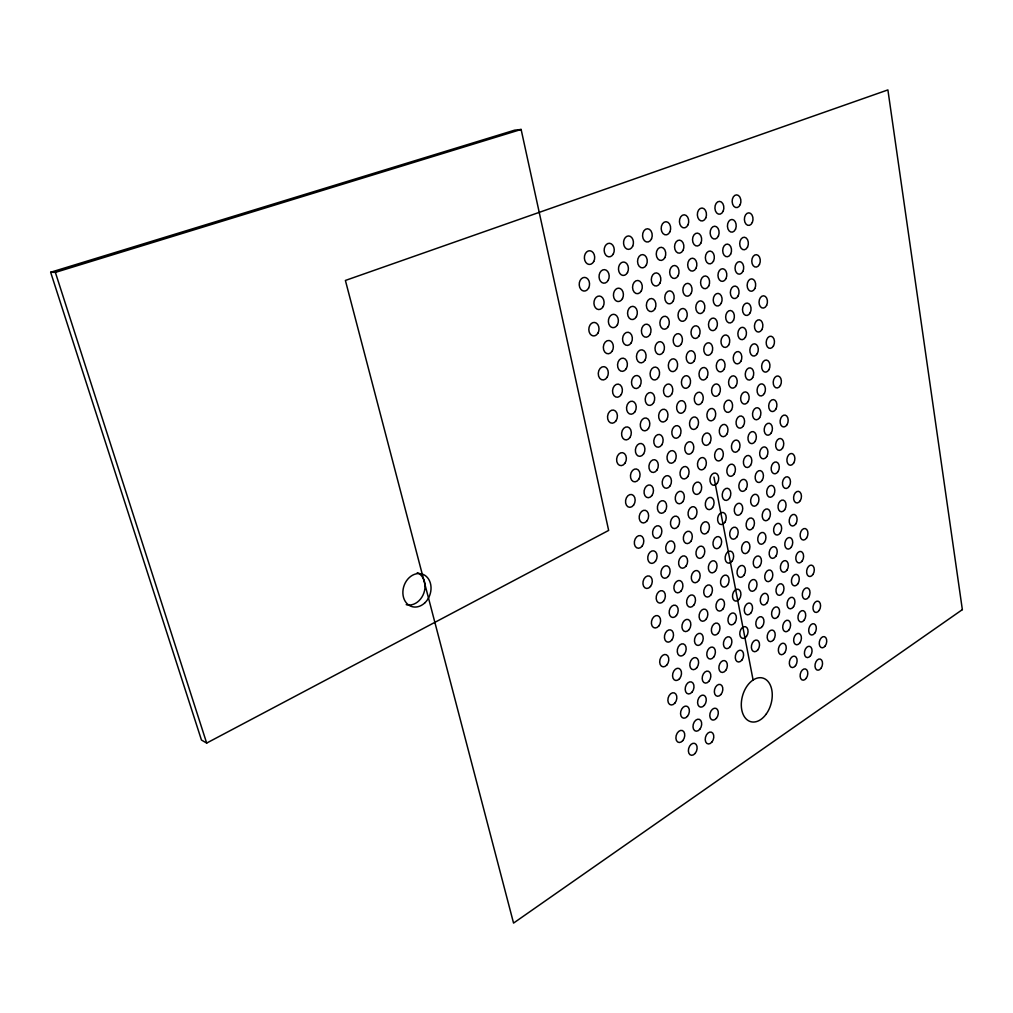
<?xml version="1.0" encoding="UTF-8"?>
<svg xmlns="http://www.w3.org/2000/svg" width="1013" height="1013" viewBox="0 0 1013 1013"><rect width="100%" height="100%" fill="white"/><g stroke="black" fill="none" stroke-linecap="round" stroke-linejoin="round"><path stroke-width="1.5" d="M206.665 743.073L608.648 530.419L521.125 129.461L514.655 130.158L50.65 272.256L201.448 740.022L206.665 743.073L55.373 272.396L50.65 272.256M55.373 272.396L521.125 129.461M713.937 477.098L753.09 680.014M417.267 572.636A16.98 13.676 -71.4 0 1 423.903 592.909A16.98 13.676 -71.4 0 1 406.213 604.672M962.35 609.636L513.553 923.084L345.395 280.449L887.895 89.916L962.35 609.636M695.184 753.368A6.179 4.141 -72.3 0 0 694.69 743.39A6.179 4.141 -72.3 0 0 688.384 751.026A6.179 4.141 -72.3 0 0 695.184 753.368M711.886 742.086A6.116 4.077 -72.9 0 0 711.417 732.184A6.116 4.077 -72.9 0 0 705.225 739.731A6.116 4.077 -72.9 0 0 711.886 742.086M806.272 678.216A5.761 3.685 -75.8 0 0 805.462 668.96A5.761 3.685 -75.8 0 0 800.143 676.405A5.761 3.685 -75.8 0 0 806.272 678.216M821.024 668.263A5.711 3.621 -76.2 0 0 820.251 659.07A5.711 3.621 -76.2 0 0 815.009 666.415A5.711 3.621 -76.2 0 0 821.024 668.263M682.8 740.592A6.23 4.217 -72.5 0 0 682.281 730.512A6.23 4.217 -72.5 0 0 675.899 738.173A6.23 4.217 -72.5 0 0 682.8 740.592M699.755 729.335A6.167 4.153 -73 0 0 699.274 719.331A6.167 4.153 -73 0 0 692.993 726.891A6.167 4.153 -73 0 0 699.755 729.335M716.406 718.28A6.103 4.077 -73.6 0 0 715.95 708.353A6.103 4.077 -73.6 0 0 709.784 715.811A6.103 4.077 -73.6 0 0 716.406 718.28M795.572 665.592A5.812 3.748 -76 0 0 794.749 656.247A5.812 3.748 -76 0 0 789.342 663.718A5.812 3.748 -76 0 0 795.572 665.592M810.539 655.664A5.761 3.685 -76.4 0 0 809.742 646.383A5.761 3.685 -76.4 0 0 804.436 653.752A5.761 3.685 -76.4 0 0 810.539 655.664M825.24 645.901A5.711 3.621 -76.8 0 0 824.481 636.683A5.711 3.621 -76.8 0 0 819.251 643.964A5.711 3.621 -76.8 0 0 825.24 645.901M687.422 716.356A6.217 4.229 -73.2 0 0 686.915 706.238A6.217 4.229 -73.2 0 0 680.546 713.836A6.217 4.229 -73.2 0 0 687.422 716.356M704.339 705.314A6.154 4.153 -73.7 0 0 703.858 695.285A6.154 4.153 -73.7 0 0 697.59 702.781A6.154 4.153 -73.7 0 0 704.339 705.314M720.939 694.487A6.091 4.09 -74.3 0 0 720.484 684.535A6.091 4.09 -74.3 0 0 714.33 691.917A6.091 4.09 -74.3 0 0 720.939 694.487M784.682 652.765A5.863 3.811 -76.2 0 0 783.847 643.306A5.863 3.811 -76.2 0 0 778.364 650.802A5.863 3.811 -76.2 0 0 784.682 652.765M799.877 642.862A5.799 3.748 -76.6 0 0 799.054 633.48A5.799 3.748 -76.6 0 0 793.673 640.874A5.799 3.748 -76.6 0 0 799.877 642.862M814.794 633.125A5.749 3.685 -77 0 0 814.009 623.805A5.749 3.685 -77 0 0 808.716 631.124A5.749 3.685 -77 0 0 814.794 633.125M674.861 703.136A6.268 4.305 -73.3 0 0 674.341 692.917A6.268 4.305 -73.3 0 0 667.871 700.54A6.268 4.305 -73.3 0 0 674.861 703.136M692.044 692.132A6.205 4.229 -73.9 0 0 691.55 681.99A6.205 4.229 -73.9 0 0 685.181 689.498A6.205 4.229 -73.9 0 0 692.044 692.132M708.91 681.318A6.141 4.153 -74.4 0 0 708.429 671.264A6.141 4.153 -74.4 0 0 702.186 678.672A6.141 4.153 -74.4 0 0 708.91 681.318M725.713 670.403A6.078 4.09 -75 0 0 724.738 660.641A6.078 4.09 -75 0 0 718.901 668.453A6.078 4.09 -75 0 0 725.713 670.403M741.972 659.982A6.015 4.014 -75.4 0 0 741.035 650.295A6.015 4.014 -75.4 0 0 735.299 658.007A6.015 4.014 -75.4 0 0 741.972 659.982M757.939 649.751A5.964 3.951 -75.9 0 0 757.028 640.14A5.964 3.951 -75.9 0 0 751.393 647.75A5.964 3.951 -75.9 0 0 757.939 649.751M773.615 639.71A5.901 3.887 -76.4 0 0 772.754 630.162A5.901 3.887 -76.4 0 0 767.196 637.684A5.901 3.887 -76.4 0 0 773.615 639.71M789.026 629.833A5.85 3.811 -76.8 0 0 788.19 620.349A5.85 3.811 -76.8 0 0 782.732 627.781A5.85 3.811 -76.8 0 0 789.026 629.833M804.17 620.133A5.799 3.748 -77.2 0 0 803.372 610.712A5.799 3.748 -77.2 0 0 797.991 618.057A5.799 3.748 -77.2 0 0 804.17 620.133M819.264 610.295A5.749 3.685 -77.6 0 0 818.023 601.178A5.749 3.685 -77.6 0 0 813.034 608.889A5.749 3.685 -77.6 0 0 819.264 610.295M679.533 678.697A6.255 4.305 -74.1 0 0 679.014 668.453A6.255 4.305 -74.1 0 0 672.556 675.988A6.255 4.305 -74.1 0 0 679.533 678.697M696.919 667.605A6.192 4.242 -74.6 0 0 695.88 657.665A6.192 4.242 -74.6 0 0 689.853 665.604A6.192 4.242 -74.6 0 0 696.919 667.605M713.722 657.032A6.129 4.166 -75.2 0 0 712.734 647.155A6.129 4.166 -75.2 0 0 706.808 655.006A6.129 4.166 -75.2 0 0 713.722 657.032M730.234 646.649A6.065 4.09 -75.7 0 0 729.271 636.848A6.065 4.09 -75.7 0 0 723.447 644.585A6.065 4.09 -75.7 0 0 730.234 646.649M746.442 636.443A6.015 4.014 -76.1 0 0 745.517 626.718A6.015 4.014 -76.1 0 0 739.794 634.366A6.015 4.014 -76.1 0 0 746.442 636.443M762.371 626.427A5.951 3.951 -76.6 0 0 761.472 616.778A5.951 3.951 -76.6 0 0 755.837 624.325A5.951 3.951 -76.6 0 0 762.371 626.427M778.009 616.588A5.901 3.887 -77 0 0 777.148 607.002A5.901 3.887 -77 0 0 771.602 614.46A5.901 3.887 -77 0 0 778.009 616.588M793.597 606.61A5.837 3.811 -77.4 0 0 792.28 597.341A5.837 3.811 -77.4 0 0 787.139 605.166A5.837 3.811 -77.4 0 0 793.597 606.61M808.691 597.113A5.787 3.748 -77.8 0 0 807.412 587.907A5.787 3.748 -77.8 0 0 802.359 595.644A5.787 3.748 -77.8 0 0 808.691 597.113M666.795 665.035A6.306 4.394 -74.2 0 0 666.25 654.677A6.306 4.394 -74.2 0 0 659.691 662.236A6.306 4.394 -74.2 0 0 666.795 665.035M684.459 653.967A6.243 4.318 -74.8 0 0 683.395 643.901A6.243 4.318 -74.8 0 0 677.279 651.891A6.243 4.318 -74.8 0 0 684.459 653.967M701.528 643.42A6.179 4.242 -75.4 0 0 700.502 633.442A6.179 4.242 -75.4 0 0 694.5 641.318A6.179 4.242 -75.4 0 0 701.528 643.42M718.293 633.074A6.116 4.166 -75.9 0 0 717.305 623.16A6.116 4.166 -75.9 0 0 711.392 630.934A6.116 4.166 -75.9 0 0 718.293 633.074M734.754 622.906A6.065 4.09 -76.4 0 0 733.792 613.068A6.065 4.09 -76.4 0 0 727.992 620.754A6.065 4.09 -76.4 0 0 734.754 622.906M750.912 612.928A6.002 4.027 -76.8 0 0 750 603.166A6.002 4.027 -76.8 0 0 744.289 610.738A6.002 4.027 -76.8 0 0 750.912 612.928M766.79 603.128A5.951 3.951 -77.3 0 0 765.904 593.428A5.951 3.951 -77.3 0 0 760.294 600.912A5.951 3.951 -77.3 0 0 766.79 603.128M782.606 593.175A5.888 3.887 -77.7 0 0 781.264 583.792A5.888 3.887 -77.7 0 0 776.059 591.655A5.888 3.887 -77.7 0 0 782.606 593.175M797.927 583.716A5.837 3.811 -78.1 0 0 796.623 574.409A5.837 3.811 -78.1 0 0 791.495 582.171A5.837 3.811 -78.1 0 0 797.927 583.716M812.983 574.422A5.787 3.748 -78.4 0 0 811.717 565.178A5.787 3.748 -78.4 0 0 806.677 572.851A5.787 3.748 -78.4 0 0 812.983 574.422M671.771 640.077A6.293 4.394 -75 0 0 670.669 629.909A6.293 4.394 -75 0 0 664.465 637.911A6.293 4.394 -75 0 0 671.771 640.077M689.119 629.567A6.23 4.318 -75.6 0 0 688.055 619.475A6.23 4.318 -75.6 0 0 681.964 627.376A6.23 4.318 -75.6 0 0 689.119 629.567M706.137 619.247A6.167 4.242 -76.1 0 0 705.124 609.231A6.167 4.242 -76.1 0 0 699.122 617.044A6.167 4.242 -76.1 0 0 706.137 619.247M722.851 609.13A6.116 4.166 -76.6 0 0 721.876 599.19A6.116 4.166 -76.6 0 0 715.976 606.888A6.116 4.166 -76.6 0 0 722.851 609.13M739.275 599.19A6.053 4.09 -77.1 0 0 738.325 589.313A6.053 4.09 -77.1 0 0 732.526 596.923A6.053 4.09 -77.1 0 0 739.275 599.19M755.609 589.097A5.989 4.027 -77.5 0 0 754.191 579.55A5.989 4.027 -77.5 0 0 748.822 587.54A5.989 4.027 -77.5 0 0 755.609 589.097M771.437 579.512A5.939 3.951 -78 0 0 770.07 570.028A5.939 3.951 -78 0 0 764.79 577.917A5.939 3.951 -78 0 0 771.437 579.512M786.987 570.091A5.888 3.887 -78.4 0 0 785.657 560.67A5.888 3.887 -78.4 0 0 780.453 568.47A5.888 3.887 -78.4 0 0 786.987 570.091M802.271 560.847A5.837 3.811 -78.7 0 0 800.966 551.49A5.837 3.811 -78.7 0 0 795.851 559.201A5.837 3.811 -78.7 0 0 802.271 560.847M658.843 625.933A6.357 4.483 -75.3 0 0 657.716 615.651A6.357 4.483 -75.3 0 0 651.422 623.691A6.357 4.483 -75.3 0 0 658.843 625.933M676.469 615.461A6.281 4.394 -75.9 0 0 675.392 605.255A6.281 4.394 -75.9 0 0 669.2 613.194A6.281 4.394 -75.9 0 0 676.469 615.461M693.766 605.192A6.217 4.318 -76.4 0 0 692.727 595.062A6.217 4.318 -76.4 0 0 686.637 602.887A6.217 4.318 -76.4 0 0 693.766 605.192M710.746 595.1A6.167 4.242 -76.9 0 0 709.733 585.045A6.167 4.242 -76.9 0 0 703.756 592.782A6.167 4.242 -76.9 0 0 710.746 595.1M727.651 584.881A6.103 4.166 -77.4 0 0 726.156 575.143A6.103 4.166 -77.4 0 0 720.61 583.26A6.103 4.166 -77.4 0 0 727.651 584.881M744.011 575.156A6.04 4.09 -77.8 0 0 742.554 565.495A6.04 4.09 -77.8 0 0 737.109 573.51A6.04 4.09 -77.8 0 0 744.011 575.156M760.079 565.609A5.989 4.027 -78.3 0 0 758.674 556.023A5.989 4.027 -78.3 0 0 753.317 563.95A5.989 4.027 -78.3 0 0 760.079 565.609M775.857 556.238A5.939 3.951 -78.6 0 0 774.502 546.716A5.939 3.951 -78.6 0 0 769.222 554.542A5.939 3.951 -78.6 0 0 775.857 556.238M791.368 547.033A5.875 3.887 -79 0 0 790.039 537.574A5.875 3.887 -79 0 0 784.86 545.311A5.875 3.887 -79 0 0 791.368 547.033M806.601 537.979A5.825 3.811 -79.4 0 0 805.31 528.583A5.825 3.811 -79.4 0 0 800.207 536.232A5.825 3.811 -79.4 0 0 806.601 537.979M663.604 601.102A6.344 4.483 -76.1 0 0 662.489 590.782A6.344 4.483 -76.1 0 0 656.196 598.746A6.344 4.483 -76.1 0 0 663.604 601.102M681.179 590.87A6.281 4.407 -76.7 0 0 680.103 580.626A6.281 4.407 -76.7 0 0 673.924 588.49A6.281 4.407 -76.7 0 0 681.179 590.87M698.666 580.5A6.217 4.318 -77.2 0 0 697.083 570.572A6.217 4.318 -77.2 0 0 691.373 578.828A6.217 4.318 -77.2 0 0 698.666 580.5M715.596 570.648A6.154 4.242 -77.7 0 0 714.064 560.797A6.154 4.242 -77.7 0 0 708.442 568.951A6.154 4.242 -77.7 0 0 715.596 570.648M732.209 560.974A6.091 4.166 -78.1 0 0 730.715 551.186A6.091 4.166 -78.1 0 0 725.194 559.252A6.091 4.166 -78.1 0 0 732.209 560.974M748.518 551.465A6.04 4.09 -78.6 0 0 747.075 541.765A6.04 4.09 -78.6 0 0 741.643 549.73A6.04 4.09 -78.6 0 0 748.518 551.465M764.549 542.145A5.989 4.027 -79 0 0 763.144 532.509A5.989 4.027 -79 0 0 757.8 540.372A5.989 4.027 -79 0 0 764.549 542.145M780.276 532.977A5.926 3.951 -79.3 0 0 778.921 523.417A5.926 3.951 -79.3 0 0 773.666 531.179A5.926 3.951 -79.3 0 0 780.276 532.977M795.737 523.974A5.875 3.887 -79.7 0 0 794.42 514.477A5.875 3.887 -79.7 0 0 789.254 522.164A5.875 3.887 -79.7 0 0 795.737 523.974M650.498 586.476A6.395 4.571 -76.4 0 0 649.346 576.03A6.395 4.571 -76.4 0 0 642.964 584.032A6.395 4.571 -76.4 0 0 650.498 586.476M668.352 576.296A6.331 4.483 -77 0 0 667.238 565.925A6.331 4.483 -77 0 0 660.97 573.814A6.331 4.483 -77 0 0 668.352 576.296M686.118 565.963A6.268 4.407 -77.5 0 0 684.509 555.922A6.268 4.407 -77.5 0 0 678.697 564.216A6.268 4.407 -77.5 0 0 686.118 565.963M703.313 556.162A6.205 4.318 -78 0 0 701.743 546.197A6.205 4.318 -78 0 0 696.045 554.377A6.205 4.318 -78 0 0 703.313 556.162M720.192 546.526A6.154 4.242 -78.5 0 0 718.673 536.637A6.154 4.242 -78.5 0 0 713.063 544.728A6.154 4.242 -78.5 0 0 720.192 546.526M736.755 537.08A6.091 4.166 -78.9 0 0 735.286 527.254A6.091 4.166 -78.9 0 0 729.765 535.257A6.091 4.166 -78.9 0 0 736.755 537.08M753.026 527.798A6.04 4.09 -79.3 0 0 751.595 518.048A6.04 4.09 -79.3 0 0 746.176 525.95A6.04 4.09 -79.3 0 0 753.026 527.798M769.006 518.681A5.977 4.014 -79.7 0 0 767.613 509.007A5.977 4.014 -79.7 0 0 762.283 516.807A5.977 4.014 -79.7 0 0 769.006 518.681M784.695 509.729A5.926 3.951 -80 0 0 783.34 500.131A5.926 3.951 -80 0 0 778.098 507.842A5.926 3.951 -80 0 0 784.695 509.729M800.321 500.612A5.875 3.875 -80.4 0 0 798.535 491.343A5.875 3.875 -80.4 0 0 793.711 499.409A5.875 3.875 -80.4 0 0 800.321 500.612M655.55 561.113A6.382 4.571 -77.3 0 0 653.841 550.869A6.382 4.571 -77.3 0 0 647.839 559.303A6.382 4.571 -77.3 0 0 655.55 561.113M673.354 551.161A6.319 4.483 -77.9 0 0 671.695 541.005A6.319 4.483 -77.9 0 0 665.807 549.337A6.319 4.483 -77.9 0 0 673.354 551.161M690.815 541.411A6.268 4.407 -78.4 0 0 689.207 531.319A6.268 4.407 -78.4 0 0 683.42 539.549A6.268 4.407 -78.4 0 0 690.815 541.411M707.96 531.838A6.205 4.318 -78.8 0 0 706.403 521.822A6.205 4.318 -78.8 0 0 700.717 529.951A6.205 4.318 -78.8 0 0 707.96 531.838M724.789 522.429A6.141 4.242 -79.3 0 0 723.269 512.502A6.141 4.242 -79.3 0 0 717.685 520.53A6.141 4.242 -79.3 0 0 724.789 522.429M741.313 513.211A6.091 4.166 -79.7 0 0 739.845 503.347A6.091 4.166 -79.7 0 0 734.336 511.274A6.091 4.166 -79.7 0 0 741.313 513.211M757.534 504.145A6.027 4.09 -80 0 0 756.103 494.357A6.027 4.09 -80 0 0 750.696 502.195A6.027 4.09 -80 0 0 757.534 504.145M773.666 494.914A5.977 4.014 -80.4 0 0 771.792 485.468A5.977 4.014 -80.4 0 0 766.828 493.66A5.977 4.014 -80.4 0 0 773.666 494.914M789.317 486.177A5.926 3.951 -80.7 0 0 787.494 476.794A5.926 3.951 -80.7 0 0 782.593 484.898A5.926 3.951 -80.7 0 0 789.317 486.177M642.255 545.982A6.445 4.66 -77.7 0 0 640.495 535.624A6.445 4.66 -77.7 0 0 634.417 544.095A6.445 4.66 -77.7 0 0 642.255 545.982M660.337 536.092A6.382 4.571 -78.3 0 0 658.64 525.81A6.382 4.571 -78.3 0 0 652.663 534.18A6.382 4.571 -78.3 0 0 660.337 536.092M678.09 526.393A6.319 4.483 -78.8 0 0 676.443 516.187A6.319 4.483 -78.8 0 0 670.568 524.443A6.319 4.483 -78.8 0 0 678.09 526.393M695.513 516.871A6.255 4.394 -79.2 0 0 693.905 506.741A6.255 4.394 -79.2 0 0 688.144 514.895A6.255 4.394 -79.2 0 0 695.513 516.871M712.608 507.526A6.192 4.318 -79.7 0 0 711.05 497.472A6.192 4.318 -79.7 0 0 705.377 505.525A6.192 4.318 -79.7 0 0 712.608 507.526M729.601 498.016A6.141 4.242 -80.1 0 0 727.587 488.304A6.141 4.242 -80.1 0 0 722.37 496.737A6.141 4.242 -80.1 0 0 729.601 498.016M746.075 489.013A6.078 4.166 -80.4 0 0 744.099 479.377A6.078 4.166 -80.4 0 0 738.984 487.709A6.078 4.166 -80.4 0 0 746.075 489.013M762.245 480.175A6.027 4.09 -80.8 0 0 760.332 470.602A6.027 4.09 -80.8 0 0 755.293 478.845A6.027 4.09 -80.8 0 0 762.245 480.175M778.123 471.501A5.977 4.014 -81.1 0 0 776.262 461.991A5.977 4.014 -81.1 0 0 771.298 470.146A5.977 4.014 -81.1 0 0 778.123 471.501M793.723 462.979A5.926 3.938 -81.4 0 0 791.913 453.533A5.926 3.938 -81.4 0 0 787.025 461.599A5.926 3.938 -81.4 0 0 793.723 462.979M647.092 520.745A6.433 4.66 -78.7 0 0 645.357 510.337A6.433 4.66 -78.7 0 0 639.279 518.732A6.433 4.66 -78.7 0 0 647.092 520.745M665.136 511.096A6.369 4.571 -79.2 0 0 663.439 500.764A6.369 4.571 -79.2 0 0 657.475 509.058A6.369 4.571 -79.2 0 0 665.136 511.096M682.838 501.638A6.319 4.483 -79.6 0 0 681.192 491.381A6.319 4.483 -79.6 0 0 675.329 499.574A6.319 4.483 -79.6 0 0 682.838 501.638M700.426 492.001A6.255 4.394 -80.1 0 0 698.299 482.099A6.255 4.394 -80.1 0 0 692.93 490.685A6.255 4.394 -80.1 0 0 700.426 492.001M717.47 482.897A6.192 4.318 -80.5 0 0 715.406 473.071A6.192 4.318 -80.5 0 0 710.113 481.542A6.192 4.318 -80.5 0 0 717.47 482.897M734.197 473.957A6.141 4.242 -80.8 0 0 732.184 464.195A6.141 4.242 -80.8 0 0 726.979 472.577A6.141 4.242 -80.8 0 0 734.197 473.957M750.62 465.182A6.078 4.166 -81.2 0 0 748.658 455.495A6.078 4.166 -81.2 0 0 743.542 463.764A6.078 4.166 -81.2 0 0 750.62 465.182M766.74 456.559A6.027 4.09 -81.5 0 0 764.84 446.936A6.027 4.09 -81.5 0 0 759.801 455.128A6.027 4.09 -81.5 0 0 766.74 456.559M782.58 448.101A5.977 4.014 -81.8 0 0 780.719 438.54A5.977 4.014 -81.8 0 0 775.768 446.632A5.977 4.014 -81.8 0 0 782.58 448.101M633.594 505.107A6.496 4.748 -79.1 0 0 631.808 494.559A6.496 4.748 -79.1 0 0 625.641 503.005A6.496 4.748 -79.1 0 0 633.594 505.107M651.929 495.522A6.433 4.647 -79.6 0 0 650.207 485.062A6.433 4.647 -79.6 0 0 644.141 493.394A6.433 4.647 -79.6 0 0 651.929 495.522M670.163 485.771A6.369 4.559 -80.1 0 0 667.922 475.667A6.369 4.559 -80.1 0 0 662.375 484.391A6.369 4.559 -80.1 0 0 670.163 485.771M687.802 476.553A6.306 4.483 -80.5 0 0 685.624 466.524A6.306 4.483 -80.5 0 0 680.179 475.135A6.306 4.483 -80.5 0 0 687.802 476.553M705.111 467.5A6.255 4.394 -80.9 0 0 702.997 457.559A6.255 4.394 -80.9 0 0 697.64 466.069A6.255 4.394 -80.9 0 0 705.111 467.5M722.104 458.623A6.192 4.318 -81.3 0 0 720.053 448.746A6.192 4.318 -81.3 0 0 714.773 457.167A6.192 4.318 -81.3 0 0 722.104 458.623M738.781 449.911A6.141 4.229 -81.6 0 0 736.78 440.111A6.141 4.229 -81.6 0 0 731.589 448.417A6.141 4.229 -81.6 0 0 738.781 449.911M755.154 441.364A6.078 4.153 -82 0 0 753.203 431.627A6.078 4.153 -82 0 0 748.113 439.845A6.078 4.153 -82 0 0 755.154 441.364M771.235 432.956A6.027 4.077 -82.3 0 0 769.336 423.295A6.027 4.077 -82.3 0 0 764.321 431.424A6.027 4.077 -82.3 0 0 771.235 432.956M787.025 424.7A5.977 4.001 -82.5 0 0 785.176 415.115A5.977 4.001 -82.5 0 0 780.238 423.143A5.977 4.001 -82.5 0 0 787.025 424.7M638.734 479.301A6.496 4.736 -80.1 0 0 636.379 468.981A6.496 4.736 -80.1 0 0 630.643 477.857A6.496 4.736 -80.1 0 0 638.734 479.301M657.019 469.969A6.433 4.647 -80.6 0 0 654.727 459.737A6.433 4.647 -80.6 0 0 649.092 468.5A6.433 4.647 -80.6 0 0 657.019 469.969M674.937 460.814A6.369 4.559 -81 0 0 672.721 450.658A6.369 4.559 -81 0 0 667.187 459.32A6.369 4.559 -81 0 0 674.937 460.814M692.537 451.836A6.306 4.47 -81.4 0 0 690.372 441.757A6.306 4.47 -81.4 0 0 684.927 450.304A6.306 4.47 -81.4 0 0 692.537 451.836M709.796 443.023A6.255 4.394 -81.8 0 0 707.694 433.02A6.255 4.394 -81.8 0 0 702.338 441.478A6.255 4.394 -81.8 0 0 709.796 443.023M726.739 434.374A6.192 4.305 -82.1 0 0 724.688 424.447A6.192 4.305 -82.1 0 0 719.433 432.804A6.192 4.305 -82.1 0 0 726.739 434.374M743.365 425.891A6.141 4.229 -82.4 0 0 741.377 416.026A6.141 4.229 -82.4 0 0 736.198 424.282A6.141 4.229 -82.4 0 0 743.365 425.891M759.687 417.559A6.078 4.153 -82.7 0 0 757.749 407.77A6.078 4.153 -82.7 0 0 752.672 415.938A6.078 4.153 -82.7 0 0 759.687 417.559M775.92 409.024A6.027 4.077 -83 0 0 773.552 399.603A6.027 4.077 -83 0 0 768.918 408.125A6.027 4.077 -83 0 0 775.92 409.024M625.034 463.131A6.559 4.837 -80.6 0 0 622.628 452.684A6.559 4.837 -80.6 0 0 616.803 461.599A6.559 4.837 -80.6 0 0 625.034 463.131M643.622 453.862A6.496 4.736 -81.1 0 0 641.28 443.504A6.496 4.736 -81.1 0 0 635.556 452.305A6.496 4.736 -81.1 0 0 643.622 453.862M661.844 444.783A6.433 4.647 -81.5 0 0 659.577 434.501A6.433 4.647 -81.5 0 0 653.955 443.2A6.433 4.647 -81.5 0 0 661.844 444.783M679.723 435.881A6.369 4.559 -81.9 0 0 677.507 425.663A6.369 4.559 -81.9 0 0 671.986 434.26A6.369 4.559 -81.9 0 0 679.723 435.881M697.261 427.131A6.306 4.47 -82.3 0 0 695.108 417.001A6.306 4.47 -82.3 0 0 689.688 425.498A6.306 4.47 -82.3 0 0 697.261 427.131M714.469 418.559A6.255 4.381 -82.6 0 0 712.38 408.505A6.255 4.381 -82.6 0 0 707.049 416.9A6.255 4.381 -82.6 0 0 714.469 418.559M731.576 409.784A6.192 4.305 -82.9 0 0 729.031 400.11A6.192 4.305 -82.9 0 0 724.181 408.859A6.192 4.305 -82.9 0 0 731.576 409.784M748.151 401.528A6.141 4.229 -83.2 0 0 745.669 391.917A6.141 4.229 -83.2 0 0 740.896 400.578A6.141 4.229 -83.2 0 0 748.151 401.528M764.422 393.424A6.078 4.141 -83.5 0 0 762.004 383.876A6.078 4.141 -83.5 0 0 757.306 392.436A6.078 4.141 -83.5 0 0 764.422 393.424M780.403 385.459A6.027 4.065 -83.7 0 0 778.047 375.988A6.027 4.065 -83.7 0 0 773.426 384.446A6.027 4.065 -83.7 0 0 780.403 385.459M629.972 437.464A6.547 4.824 -81.7 0 0 627.579 426.954A6.547 4.824 -81.7 0 0 621.779 435.805A6.547 4.824 -81.7 0 0 629.972 437.464M648.497 428.448A6.483 4.736 -82.1 0 0 646.18 418.027A6.483 4.736 -82.1 0 0 640.469 426.777A6.483 4.736 -82.1 0 0 648.497 428.448M666.681 419.623A6.433 4.634 -82.5 0 0 664.414 409.277A6.433 4.634 -82.5 0 0 658.805 417.913A6.433 4.634 -82.5 0 0 666.681 419.623M684.497 410.961A6.369 4.546 -82.8 0 0 682.306 400.692A6.369 4.546 -82.8 0 0 676.785 409.227A6.369 4.546 -82.8 0 0 684.497 410.961M702.199 402.098A6.306 4.47 -83.1 0 0 699.54 392.208A6.306 4.47 -83.1 0 0 694.538 401.11A6.306 4.47 -83.1 0 0 702.199 402.098M719.357 393.753A6.255 4.381 -83.4 0 0 716.761 383.952A6.255 4.381 -83.4 0 0 711.835 392.74A6.255 4.381 -83.4 0 0 719.357 393.753M736.198 385.573A6.192 4.293 -83.7 0 0 733.665 375.836A6.192 4.293 -83.7 0 0 728.828 384.535A6.192 4.293 -83.7 0 0 736.198 385.573M752.722 377.545A6.141 4.217 -84 0 0 750.253 367.871A6.141 4.217 -84 0 0 745.492 376.481A6.141 4.217 -84 0 0 752.722 377.545M768.956 369.656A6.091 4.141 -84.2 0 0 766.55 360.058A6.091 4.141 -84.2 0 0 761.865 368.567A6.091 4.141 -84.2 0 0 768.956 369.656M616.069 420.75A6.622 4.913 -82.3 0 0 613.625 410.1A6.622 4.913 -82.3 0 0 607.724 418.989A6.622 4.913 -82.3 0 0 616.069 420.75M634.91 411.822A6.547 4.824 -82.7 0 0 632.53 401.262A6.547 4.824 -82.7 0 0 626.73 410.037A6.547 4.824 -82.7 0 0 634.91 411.822M653.613 402.693A6.496 4.723 -83.1 0 0 650.739 392.525A6.496 4.723 -83.1 0 0 645.484 401.68A6.496 4.723 -83.1 0 0 653.613 402.693M671.72 394.108A6.433 4.634 -83.4 0 0 668.922 384.016A6.433 4.634 -83.4 0 0 663.768 393.069A6.433 4.634 -83.4 0 0 671.72 394.108M689.486 385.7A6.369 4.546 -83.7 0 0 686.763 375.684A6.369 4.546 -83.7 0 0 681.686 384.623A6.369 4.546 -83.7 0 0 689.486 385.7M706.922 377.431A6.306 4.457 -84 0 0 704.263 367.491A6.306 4.457 -84 0 0 699.274 376.342A6.306 4.457 -84 0 0 706.922 377.431M724.029 369.327A6.255 4.369 -84.3 0 0 721.446 359.463A6.255 4.369 -84.3 0 0 716.533 368.213A6.255 4.369 -84.3 0 0 724.029 369.327M740.82 361.375A6.205 4.293 -84.5 0 0 738.3 351.574A6.205 4.293 -84.5 0 0 733.475 360.223A6.205 4.293 -84.5 0 0 740.82 361.375M757.293 353.575A6.141 4.204 -84.7 0 0 754.837 343.838A6.141 4.204 -84.7 0 0 750.089 352.397A6.141 4.204 -84.7 0 0 757.293 353.575M773.476 345.902A6.091 4.128 -84.9 0 0 771.083 336.24A6.091 4.128 -84.9 0 0 766.41 344.711A6.091 4.128 -84.9 0 0 773.476 345.902M621.286 394.488A6.622 4.913 -83.3 0 0 618.272 384.104A6.622 4.913 -83.3 0 0 612.852 393.411A6.622 4.913 -83.3 0 0 621.286 394.488M640.064 385.826A6.559 4.812 -83.7 0 0 637.139 375.506A6.559 4.812 -83.7 0 0 631.808 384.725A6.559 4.812 -83.7 0 0 640.064 385.826M658.488 377.317A6.496 4.723 -84 0 0 655.626 367.086A6.496 4.723 -84 0 0 650.384 376.19A6.496 4.723 -84 0 0 658.488 377.317M676.545 368.985A6.433 4.622 -84.3 0 0 673.759 358.83A6.433 4.622 -84.3 0 0 668.605 367.833A6.433 4.622 -84.3 0 0 676.545 368.985M694.26 360.818A6.369 4.533 -84.6 0 0 691.55 350.739A6.369 4.533 -84.6 0 0 686.485 359.628A6.369 4.533 -84.6 0 0 694.26 360.818M711.645 352.79A6.319 4.445 -84.8 0 0 708.999 342.787A6.319 4.445 -84.8 0 0 704.022 351.574A6.319 4.445 -84.8 0 0 711.645 352.79M728.702 344.926A6.255 4.369 -85.1 0 0 726.118 334.986A6.255 4.369 -85.1 0 0 721.231 343.686A6.255 4.369 -85.1 0 0 728.702 344.926M745.441 337.19A6.205 4.28 -85.3 0 0 742.934 327.338A6.205 4.28 -85.3 0 0 738.11 335.936A6.205 4.28 -85.3 0 0 745.441 337.19M761.865 329.618A6.154 4.204 -85.5 0 0 759.421 319.829A6.154 4.204 -85.5 0 0 754.685 328.326A6.154 4.204 -85.5 0 0 761.865 329.618M607.167 377.203A6.686 5.002 -84 0 0 604.09 366.668A6.686 5.002 -84 0 0 598.582 376.038A6.686 5.002 -84 0 0 607.167 377.203M626.275 368.631A6.622 4.9 -84.4 0 0 623.274 358.171A6.622 4.9 -84.4 0 0 617.854 367.428A6.622 4.9 -84.4 0 0 626.275 368.631M644.99 360.223A6.559 4.812 -84.7 0 0 642.077 349.84A6.559 4.812 -84.7 0 0 636.759 358.995A6.559 4.812 -84.7 0 0 644.99 360.223M663.35 351.967A6.496 4.71 -85 0 0 660.514 341.672A6.496 4.71 -85 0 0 655.284 350.713A6.496 4.71 -85 0 0 663.35 351.967M681.356 343.888A6.433 4.622 -85.2 0 0 678.596 333.67A6.433 4.622 -85.2 0 0 673.455 342.609A6.433 4.622 -85.2 0 0 681.356 343.888M699.021 335.949A6.382 4.533 -85.4 0 0 696.324 325.806A6.382 4.533 -85.4 0 0 691.271 334.645A6.382 4.533 -85.4 0 0 699.021 335.949M716.356 328.161A6.319 4.445 -85.7 0 0 713.722 318.107A6.319 4.445 -85.7 0 0 708.758 326.844A6.319 4.445 -85.7 0 0 716.356 328.161M733.551 320.159A6.268 4.356 -85.8 0 0 730.487 310.497A6.268 4.356 -85.8 0 0 726.03 319.589A6.268 4.356 -85.8 0 0 733.551 320.159M750.24 312.675A6.205 4.267 -86 0 0 747.252 303.077A6.205 4.267 -86 0 0 742.858 312.067A6.205 4.267 -86 0 0 750.24 312.675M766.626 305.318A6.154 4.191 -86.2 0 0 763.713 295.796A6.154 4.191 -86.2 0 0 759.383 304.685A6.154 4.191 -86.2 0 0 766.626 305.318M612.207 351.106A6.686 5.002 -85.1 0 0 609.142 340.495A6.686 5.002 -85.1 0 0 603.647 349.802A6.686 5.002 -85.1 0 0 612.207 351.106M631.251 342.787A6.622 4.9 -85.4 0 0 628.263 332.264A6.622 4.9 -85.4 0 0 622.868 341.457A6.622 4.9 -85.4 0 0 631.251 342.787M649.915 334.632A6.559 4.799 -85.7 0 0 647.016 324.198A6.559 4.799 -85.7 0 0 641.71 333.29A6.559 4.799 -85.7 0 0 649.915 334.632M668.225 326.642A6.509 4.698 -85.9 0 0 665.389 316.284A6.509 4.698 -85.9 0 0 660.172 325.262A6.509 4.698 -85.9 0 0 668.225 326.642M686.383 318.424A6.445 4.609 -86.1 0 0 683.091 308.484A6.445 4.609 -86.1 0 0 678.419 317.816A6.445 4.609 -86.1 0 0 686.383 318.424M703.984 310.738A6.382 4.521 -86.3 0 0 700.781 300.861A6.382 4.521 -86.3 0 0 696.184 310.105A6.382 4.521 -86.3 0 0 703.984 310.738M721.256 303.191A6.331 4.432 -86.5 0 0 718.141 293.39A6.331 4.432 -86.5 0 0 713.608 302.532A6.331 4.432 -86.5 0 0 721.256 303.191M738.211 295.796A6.268 4.343 -86.6 0 0 735.172 286.071A6.268 4.343 -86.6 0 0 730.715 295.1A6.268 4.343 -86.6 0 0 738.211 295.796M754.85 288.528A6.217 4.267 -86.8 0 0 751.874 278.866A6.217 4.267 -86.8 0 0 747.505 287.819A6.217 4.267 -86.8 0 0 754.85 288.528M597.873 333.239A6.762 5.09 -85.9 0 0 594.732 322.476A6.762 5.09 -85.9 0 0 589.148 331.833A6.762 5.09 -85.9 0 0 597.873 333.239M617.461 324.629A6.698 4.989 -86.2 0 0 613.827 314.309A6.698 4.989 -86.2 0 0 608.838 324.033A6.698 4.989 -86.2 0 0 617.461 324.629M636.443 316.575A6.635 4.888 -86.4 0 0 632.91 306.331A6.635 4.888 -86.4 0 0 627.997 315.942A6.635 4.888 -86.4 0 0 636.443 316.575M655.044 308.686A6.572 4.786 -86.6 0 0 651.6 298.518A6.572 4.786 -86.6 0 0 646.788 308.015A6.572 4.786 -86.6 0 0 655.044 308.686M673.29 300.95A6.509 4.685 -86.8 0 0 669.935 290.858A6.509 4.685 -86.8 0 0 665.199 300.253A6.509 4.685 -86.8 0 0 673.29 300.95M691.195 293.352A6.458 4.596 -87 0 0 687.916 283.349A6.458 4.596 -87 0 0 683.256 292.63A6.458 4.596 -87 0 0 691.195 293.352M708.745 285.907A6.395 4.508 -87.1 0 0 705.555 275.967A6.395 4.508 -87.1 0 0 700.971 285.159A6.395 4.508 -87.1 0 0 708.745 285.907M725.966 278.6A6.331 4.419 -87.3 0 0 722.864 268.736A6.331 4.419 -87.3 0 0 718.344 277.828A6.331 4.419 -87.3 0 0 725.966 278.6M742.871 271.433A6.281 4.331 -87.4 0 0 739.832 261.645A6.281 4.331 -87.4 0 0 735.4 270.636A6.281 4.331 -87.4 0 0 742.871 271.433M759.459 264.406A6.23 4.255 -87.5 0 0 756.496 254.681A6.23 4.255 -87.5 0 0 752.127 263.583A6.23 4.255 -87.5 0 0 759.459 264.406M603.178 306.508A6.762 5.078 -87 0 0 599.481 296.037A6.762 5.078 -87 0 0 594.403 305.812A6.762 5.078 -87 0 0 603.178 306.508M622.489 298.569A6.698 4.976 -87.2 0 0 618.88 288.173A6.698 4.976 -87.2 0 0 613.903 297.835A6.698 4.976 -87.2 0 0 622.489 298.569M641.406 290.782A6.635 4.875 -87.4 0 0 637.899 280.462A6.635 4.875 -87.4 0 0 632.998 290.022A6.635 4.875 -87.4 0 0 641.406 290.782M659.957 283.134A6.585 4.774 -87.5 0 0 656.538 272.902A6.585 4.774 -87.5 0 0 651.726 282.361A6.585 4.774 -87.5 0 0 659.957 283.134M678.153 275.65A6.521 4.685 -87.7 0 0 674.81 265.495A6.521 4.685 -87.7 0 0 670.087 274.84A6.521 4.685 -87.7 0 0 678.153 275.65M695.994 268.306A6.458 4.584 -87.8 0 0 692.74 258.226A6.458 4.584 -87.8 0 0 688.093 267.47A6.458 4.584 -87.8 0 0 695.994 268.306M713.494 261.101A6.407 4.495 -87.9 0 0 710.328 251.097A6.407 4.495 -87.9 0 0 705.744 260.24A6.407 4.495 -87.9 0 0 713.494 261.101M730.677 254.035A6.344 4.407 -88 0 0 727.575 244.108A6.344 4.407 -88 0 0 723.079 253.149A6.344 4.407 -88 0 0 730.677 254.035M747.531 247.096A6.293 4.331 -88.1 0 0 744.504 237.245A6.293 4.331 -88.1 0 0 740.072 246.184A6.293 4.331 -88.1 0 0 747.531 247.096M588.616 288.047A6.838 5.166 -87.9 0 0 584.843 277.41A6.838 5.166 -87.9 0 0 579.689 287.249A6.838 5.166 -87.9 0 0 588.616 288.047M608.256 280.208A6.774 5.065 -88 0 0 604.571 269.648A6.774 5.065 -88 0 0 599.519 279.385A6.774 5.065 -88 0 0 608.256 280.208M627.503 272.522A6.711 4.964 -88.2 0 0 623.919 262.05A6.711 4.964 -88.2 0 0 618.943 271.674A6.711 4.964 -88.2 0 0 627.503 272.522M646.37 265.001A6.648 4.862 -88.3 0 0 642.875 254.605A6.648 4.862 -88.3 0 0 637.987 264.114A6.648 4.862 -88.3 0 0 646.37 265.001M664.87 257.619A6.585 4.761 -88.4 0 0 661.464 247.311A6.585 4.761 -88.4 0 0 656.665 256.707A6.585 4.761 -88.4 0 0 664.87 257.619M683.015 250.376A6.534 4.672 -88.5 0 0 679.685 240.144A6.534 4.672 -88.5 0 0 674.962 249.451A6.534 4.672 -88.5 0 0 683.015 250.376M700.793 243.272A6.471 4.571 -88.6 0 0 697.564 233.129A6.471 4.571 -88.6 0 0 692.917 242.322A6.471 4.571 -88.6 0 0 700.793 243.272M718.432 235.928A6.407 4.483 -88.7 0 0 714.773 226.216A6.407 4.483 -88.7 0 0 710.67 235.75A6.407 4.483 -88.7 0 0 718.432 235.928M735.552 229.103A6.357 4.394 -88.8 0 0 731.981 219.466A6.357 4.394 -88.8 0 0 727.942 228.887A6.357 4.394 -88.8 0 0 735.552 229.103M752.355 222.404A6.306 4.318 -88.8 0 0 748.86 212.831A6.306 4.318 -88.8 0 0 744.884 222.164A6.306 4.318 -88.8 0 0 752.355 222.404M593.757 261.481A6.85 5.154 -89 0 0 589.997 250.768A6.85 5.154 -89 0 0 584.856 260.556A6.85 5.154 -89 0 0 593.757 261.481M613.334 253.921A6.787 5.052 -89.1 0 0 609.674 243.297A6.787 5.052 -89.1 0 0 604.622 252.959A6.787 5.052 -89.1 0 0 613.334 253.921M632.72 246.096A6.724 4.951 -89.2 0 0 628.604 235.94A6.724 4.951 -89.2 0 0 624.16 245.956A6.724 4.951 -89.2 0 0 632.72 246.096M651.524 238.84A6.66 4.85 -89.2 0 0 647.51 228.748A6.66 4.85 -89.2 0 0 643.141 238.65A6.66 4.85 -89.2 0 0 651.524 238.84M669.96 231.711A6.597 4.748 -89.3 0 0 666.048 221.708A6.597 4.748 -89.3 0 0 661.742 231.496A6.597 4.748 -89.3 0 0 669.96 231.711M688.042 224.734A6.547 4.647 -89.4 0 0 684.218 214.794A6.547 4.647 -89.4 0 0 679.989 224.493A6.547 4.647 -89.4 0 0 688.042 224.734M705.782 217.884A6.483 4.559 -89.4 0 0 702.047 208.02A6.483 4.559 -89.4 0 0 697.881 217.605A6.483 4.559 -89.4 0 0 705.782 217.884M723.181 211.16A6.42 4.47 -89.5 0 0 719.534 201.372A6.42 4.47 -89.5 0 0 715.431 210.856A6.42 4.47 -89.5 0 0 723.181 211.16M740.25 204.575A6.369 4.381 -89.5 0 0 736.692 194.863A6.369 4.381 -89.5 0 0 732.652 204.246A6.369 4.381 -89.5 0 0 740.25 204.575M766.081 714.254A22.641 14.802 -74.6 0 0 762.865 678.064A22.641 14.802 -74.6 0 0 741.402 707.289A22.641 14.802 -74.6 0 0 766.081 714.254M424.713 602.963A17.069 13.713 -71.5 0 0 423.257 574.46A17.069 13.713 -71.5 0 0 402.895 593.504A17.069 13.713 -71.5 0 0 424.713 602.963"/></g></svg>
